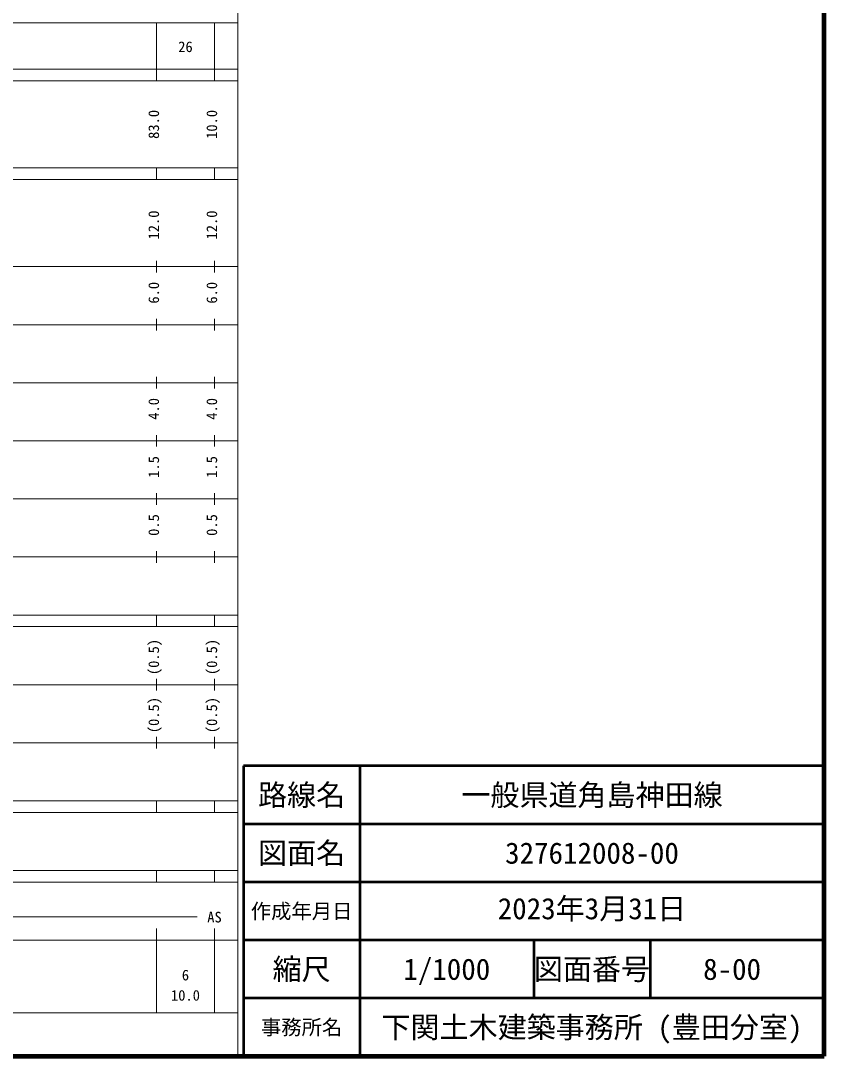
# Model space of a CAD drawing. Units: millimetres on the paper, enlarged 1000 times. Extents: x 40000 to 680000, y 20000 to 380000.
# Drawn here: x 541633 to 680000, y 20000 to 198357 of the extents above; entities that cross this region are included whole.
import ezdxf
from ezdxf.enums import TextEntityAlignment as Align

# ---------------------------------------------------------------- set-up
doc = ezdxf.new("R2010")
doc.units = ezdxf.units.MM
doc.header["$LTSCALE"] = 1000
for name, color, linetype, lineweight in [('M-TTL', 2, 'Continuous', 140), ('M-TTL-BAND', 7, 'Continuous', 13), ('M-TTL-FRAM', 2, 'Continuous', 50), ('M-TTL-LINE', 7, 'Continuous', 50), ('M-TTL-TXT', 7, 'Continuous', 13)]:
    doc.layers.add(name, color=color, linetype=linetype, lineweight=lineweight)
doc.styles.add('ＭＳ ゴシック', font='')
doc.styles.get('ＭＳ ゴシック').set_extended_font_data('MS Gothic')

msp = doc.modelspace()

# ---------------------------------------------------------------- linework, layer by layer
at = {"layer": 'M-TTL'}
for p, q in [((680000, 20000), (680000, 380000)), ((40000, 20000), (680000, 20000))]:
    msp.add_line(p, q, dxfattribs=at)
at = {"layer": 'M-TTL-BAND'}
for p, q in [((579000, 20000), (579000, 370000)), ((65000, 198000), (579000, 198000)), ((565000, 188000), (565000, 198000)), ((575000, 188000), (575000, 198000)), ((40000, 190000), (579000, 190000)), ((40000, 188000), (579000, 188000)), ((40000, 173000), (579000, 173000)), ((565000, 171000), (565000, 173000)), ((575000, 171000), (575000, 173000)), ((40000, 171000), (579000, 171000)), ((565000, 155000), (565000, 157000)), ((575000, 155000), (575000, 157000)), ((40000, 156000), (579000, 156000)), ((565000, 145000), (565000, 147000)), ((575000, 145000), (575000, 147000)), ((46000, 146000), (579000, 146000)), ((52000, 136000), (579000, 136000)), ((565000, 135000), (565000, 137000)), ((575000, 135000), (575000, 137000)), ((565000, 125000), (565000, 127000)), ((575000, 125000), (575000, 127000)), ((46000, 126000), (579000, 126000)), ((52000, 116000), (579000, 116000)), ((565000, 115000), (565000, 117000)), ((575000, 115000), (575000, 117000)), ((46000, 106000), (579000, 106000)), ((565000, 105000), (565000, 107000)), ((575000, 105000), (575000, 107000)), ((40000, 96000), (579000, 96000)), ((565000, 94000), (565000, 96000)), ((575000, 94000), (575000, 96000)), ((40000, 94000), (579000, 94000)), ((49000, 84000), (579000, 84000)), ((565000, 83000), (565000, 85000)), ((575000, 83000), (575000, 85000)), ((565000, 73000), (565000, 75000)), ((575000, 73000), (575000, 75000)), ((40000, 74000), (579000, 74000)), ((40000, 64000), (579000, 64000)), ((565000, 62000), (565000, 64000)), ((575000, 62000), (575000, 64000)), ((40000, 62000), (579000, 62000)), ((40000, 52000), (579000, 52000)), ((565000, 50000), (565000, 52000)), ((575000, 50000), (575000, 52000)), ((40000, 50000), (579000, 50000)), ((68000, 44000), (572000, 44000)), ((565000, 27500), (565000, 42000)), ((575000, 27500), (575000, 42000)), ((40000, 40000), (579000, 40000)), ((65000, 27500), (579000, 27500))]:
    msp.add_line(p, q, dxfattribs=at)
at = {"layer": 'M-TTL-FRAM'}
for p, q in [((680000, 70000), (580000, 70000)), ((580000, 70000), (580000, 20000))]:
    msp.add_line(p, q, dxfattribs=at)
at = {"layer": 'M-TTL-LINE'}
for p, q in [((600000, 70000), (600000, 20000)), ((680000, 60000), (580000, 60000)), ((680000, 50000), (580000, 50000)), ((680000, 40000), (580000, 40000)), ((630000, 40000), (630000, 30000)), ((650000, 40000), (650000, 30000)), ((680000, 30000), (580000, 30000))]:
    msp.add_line(p, q, dxfattribs=at)

# ---------------------------------------------------------------- texts
at = {"layer": 'M-TTL-BAND', "style": 'ＭＳ ゴシック'}
for s, p in [('26', (570000, 192405)), ('AS', (575000, 42500)), ('6', (570000, 32523)), ('10.0', (570000, 29033))]:
    msp.add_text(s, height=1833, dxfattribs=at).set_placement(p, align=Align.BOTTOM_CENTER)
for s, p in [('83.0', (566000, 180500)), ('10.0', (576000, 180500)), ('12.0', (566000, 163174)), ('12.0', (576000, 163174)), ('6.0', (566000, 151500)), ('6.0', (576000, 151500)), ('4.0', (566000, 131500)), ('4.0', (576000, 131500)), ('1.5', (566000, 121500)), ('1.5', (576000, 121500)), ('0.5', (566000, 111500)), ('0.5', (576000, 111500)), ('(0.5)', (566000, 88764)), ('(0.5)', (576000, 88764)), ('(0.5)', (566000, 78764)), ('(0.5)', (576000, 78764))]:
    msp.add_text(s, height=1833, rotation=90, dxfattribs=at).set_placement(p, align=Align.BOTTOM_CENTER)
at = {"layer": 'M-TTL-TXT', "style": 'ＭＳ ゴシック'}
for s, height, p in [('路線名', 3666, (590000, 65000)), ('路線名', 3666, (590000, 65000)), ('一般県道角島神田線', 3666, (640000, 65000)), ('図面名', 3666, (590000, 55000)), ('図面名', 3666, (590000, 55000)), ('327612008-00', 3666, (640000, 55000)), ('作成年月日', 2566, (590000, 45000)), ('作成年月日', 2566, (590000, 45000)), ('縮尺', 3666, (590000, 35000)), ('縮尺', 3666, (590000, 35000)), ('1/1000', 3666, (615000, 35000)), ('図面番号', 3666, (640000, 35000)), ('図面番号', 3666, (640000, 35000)), ('8-00', 3666, (664125, 35000)), ('下関土木建築事務所 (豊田分室)', 3666, (640000, 25000)), ('事務所名', 2566, (590000, 25000)), ('事務所名', 2566, (590000, 25000))]:
    msp.add_text(s, height=height, dxfattribs=at).set_placement(p, align=Align.MIDDLE_CENTER)
msp.add_text('2023年3月31日', height=3666, dxfattribs=at).set_placement((640000, 42500), align=Align.BOTTOM_CENTER)

doc.saveas('drawing.dxf')
